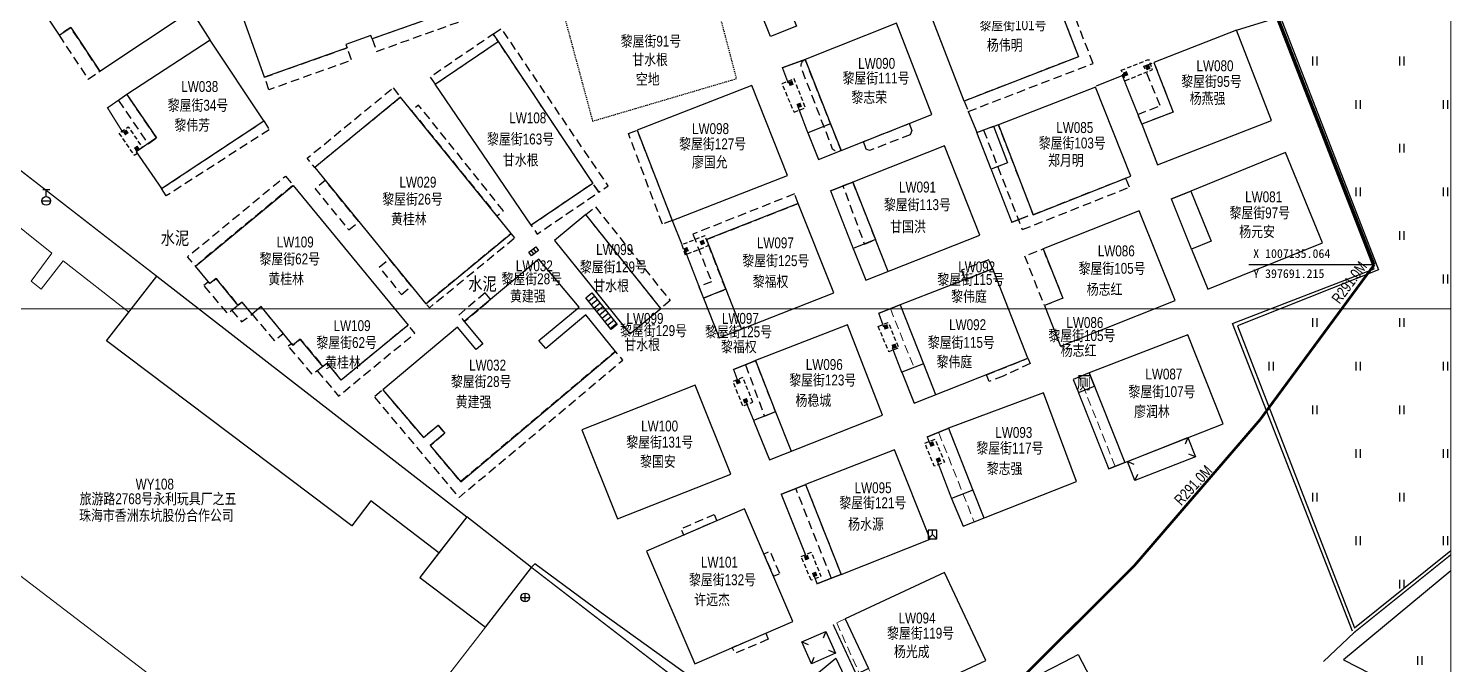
# Model space of a CAD drawing. Extents: x 396500 to 398250, y 1005980 to 1008200.
# Drawn here: x 397536.9 to 397700.1, y 1007089.2 to 1007162.1 of the extents above; entities that cross this region are included whole.
import ezdxf
from ezdxf.enums import TextEntityAlignment as Align

# ---------------------------------------------------------------- set-up
doc = ezdxf.new("R2010")
doc.units = 0
doc.header["$LTSCALE"] = 0.5
for name, pattern in [('DASH', [0.35, 0.25, -0.1]), ('X32', [1.5, 1, -0.5]), ('X5', [3, 2, -1])]:
    doc.linetypes.add(name, pattern=pattern)
doc.layers.get('0').update_dxf_attribs({"linetype": 'CONTINUOUS'})
doc.layers.add('ASSIST', color=7, linetype='CONTINUOUS', plot=False)
for name, color, linetype in [('DLDW', 11, 'CONTINUOUS'), ('DLSS', 4, 'CONTINUOUS'), ('DMTZ', 3, 'CONTINUOUS'), ('GXYZ', 2, 'CONTINUOUS'), ('JMD', 6, 'CONTINUOUS'), ('ZBTZ', 3, 'CONTINUOUS'), ('权属人', 160, 'CONTINUOUS'), ('用地红线', 1, 'CONTINUOUS'), ('编号', 90, 'CONTINUOUS'), ('门牌号', 1, 'CONTINUOUS')]:
    doc.layers.add(name, color=color, linetype=linetype)
doc.layers.add('绘图层', color=6, linetype='CONTINUOUS', lineweight=5)
doc.styles.add('细等线体', font='长等线体_0.TTF', dxfattribs={"width": 0.8})
doc.styles.add('黑体', font='simhei.ttf')
doc.linetypes.add('10422', pattern='A,2,[150,AAA.SHX,S=1,R=0,X=0,Y=1],2,[177,AAA.SHX,S=1,R=0,X=0,Y=0.8],1e-09', length=4)
doc.linetypes.add('1161', pattern='A,0,[149,AAA.SHX,S=0.15,R=0,X=0,Y=0],-1.6', length=1.6)
doc.linetypes.add('443', pattern='A,5,[169,AAA.SHX,S=0.83,R=0,X=0,Y=0],5', length=10)

# ---------------------------------------------------------------- blocks, each defined once
blk = doc.blocks.new('gc133')
for p, q in [((-1, 0), (1, 0)), ((-0.8, 2.6), (0.8, 2.6)), ((0, 1), (0, 2.6))]:
    blk.add_line(p, q)
blk.add_circle((0, 0), 1)
blk = doc.blocks.new('gc043')
for p, q in [((-1, 0), (1, 0)), ((0, -1), (0, 1))]:
    blk.add_line(p, q)
blk.add_circle((0, 0), 1)
blk = doc.blocks.new('gc041')
for p, q in [((-1, 0.5), (1, 0.5)), ((-1, -0.5), (-1, 0.5)), ((-0.33, 0.5), (-0.33, -0.5)), ((0.33, 0.5), (0.33, -0.5)), ((1, 0.5), (1, -0.5)), ((1, -0.5), (-1, -0.5))]:
    blk.add_line(p, q)
blk = doc.blocks.new('gc049')
for p, q in [((-1, 1), (-1, -1)), ((1, 1), (-1, 1)), ((-1, -1), (0, 0)), ((0, 0), (0, 1)), ((0, 0), (1, -1)), ((1, -1), (1, 1)), ((-1, -1), (1, -1))]:
    blk.add_line(p, q)
blk = doc.blocks.new('gc121')
for p, q in [((-0.5, -1), (-0.5, 1)), ((0.5, -1), (0.5, 1))]:
    blk.add_line(p, q)
blk = doc.blocks.new('gc002')
at = {"const_width": 1}
blk.add_lwpolyline([(-0.5, 0), (0.5, 0)], dxfattribs=at)

msp = doc.modelspace()

# ---------------------------------------------------------------- linework, layer by layer
at = {"linetype": 'DASH', "elevation": 4.58, "flags": 128}
msp.add_lwpolyline([(397601.57, 1007151.52), (397618.09, 1007156.4), (397614.78, 1007168.92), (397598.06, 1007164.52)], close=True, dxfattribs=at)
at = {"layer": 'ASSIST', "linetype": 'Continuous', "flags": 128}
msp.add_lwpolyline([(397603.69, 1007127.64), (397600.78, 1007131.26), (397601.49, 1007131.84), (397604.4, 1007128.21)], close=True, dxfattribs=at)
at = {"layer": 'DLDW', "linetype": 'Continuous', "flags": 128}
msp.add_lwpolyline([(397659.13, 1007121.13), (397658.51, 1007122.67), (397656.7, 1007121.89), (397657.29, 1007120.4)], close=True, dxfattribs=at)
at = {"layer": 'DMTZ', "linetype": '10422'}
for points in [[(397688.72, 1007093.04), (397674.94, 1007128.3), (397691.19, 1007134.57), (397680, 1007163.35), (397675.2, 1007167.66), (397658.91, 1007181.3), (397661.52, 1007200)], [(397657.26, 1007090.37), (397657.27, 1007090.37)], [(397648.61, 1007074.18), (397644.52, 1007081.58), (397643.61, 1007083.32), (397655.64, 1007089.53)]]:
    msp.add_lwpolyline(points, dxfattribs=at)
at = {"layer": 'DMTZ', "linetype": '10422', "flags": 128}
msp.add_lwpolyline([(397625.37, 1007078.15), (397612.89, 1007087.74), (397602.57, 1007095.16), (397594.94, 1007100.75), (397594.57, 1007100.36)], dxfattribs=at)
at = {"layer": 'JMD', "linetype": 'Continuous'}
for p, q in [((397600.78, 1007131.26), (397601.49, 1007131.84)), ((397601.09, 1007130.87), (397601.8, 1007131.45)), ((397601.41, 1007130.48), (397602.12, 1007131.06)), ((397601.72, 1007130.09), (397602.43, 1007130.67)), ((397602.03, 1007129.7), (397602.75, 1007130.28)), ((397602.35, 1007129.31), (397603.06, 1007129.89)), ((397602.66, 1007128.92), (397603.37, 1007129.5)), ((397602.97, 1007128.53), (397603.69, 1007129.11)), ((397603.28, 1007128.14), (397604, 1007128.72)), ((397603.6, 1007127.75), (397604.31, 1007128.32)), ((397669.83, 1007115.23), (397669.51, 1007114.49)), ((397669.83, 1007115.23), (397669.63, 1007114.77)), ((397670.7, 1007113.02), (397669.96, 1007113.34)), ((397670.7, 1007113.02), (397670.24, 1007113.22)), ((397662.91, 1007112.51), (397663.65, 1007112.19)), ((397662.91, 1007112.51), (397663.37, 1007112.31)), ((397663.77, 1007110.33), (397664.09, 1007111.06)), ((397663.77, 1007110.33), (397663.97, 1007110.78)), ((397625.56, 1007091.8), (397626.31, 1007091.51)), ((397625.56, 1007091.8), (397626.03, 1007091.62)), ((397628.31, 1007093), (397628.02, 1007092.25)), ((397628.31, 1007093), (397628.13, 1007092.53)), ((397626.69, 1007089.3), (397626.98, 1007090.05)), ((397629.43, 1007090.53), (397628.68, 1007090.82)), ((397629.43, 1007090.53), (397628.96, 1007090.71)), ((397626.69, 1007089.3), (397626.87, 1007089.76))]:
    msp.add_line(p, q, dxfattribs=at)
at = {"layer": 'JMD', "linetype": 'Continuous', "flags": 128}
for points, elevation in [([(397576.28, 1007160.95), (397576.14, 1007161.36), (397573.27, 1007160.31), (397573.41, 1007159.93), (397563.94, 1007156.56), (397558.24, 1007172.52), (397580.03, 1007180.29), (397585.73, 1007164.3)], 1.55), ([(397590.73, 1007160.66), (397601.59, 1007144.39), (397594.52, 1007139.58), (397583.52, 1007155.75)], 5.59), ([(397569.7, 1007146.2), (397582.45, 1007130.58), (397592.24, 1007138.65), (397579.55, 1007154.26)], 1.55), ([(397604.2, 1007125.12), (397600.78, 1007129.3), (397596.19, 1007125.44), (397595.42, 1007126.36), (397600.01, 1007130.21), (397595.39, 1007135.69), (397586.85, 1007128.54), (397588.98, 1007125.99), (397588.2, 1007125.34), (397586.06, 1007127.88), (397577.53, 1007120.73), (397582.17, 1007115.24), (397583.86, 1007116.65), (397584.62, 1007115.74), (397582.94, 1007114.33), (397586.44, 1007110.18)], 1.55), ([(397617.41, 1007111.03), (397613.33, 1007121.23), (397600.33, 1007116.13), (397604.41, 1007105.93)], 1.55), ([(397624.53, 1007094.15), (397619, 1007107.07), (397607.74, 1007102.21), (397613.3, 1007089.3)], 5.38)]:
    msp.add_lwpolyline(points, close=True, dxfattribs=dict(at, elevation=elevation))
at = {"layer": 'JMD', "linetype": 'X5', "flags": 128}
for points, elevation in [([(397580.03, 1007180.29), (397585.73, 1007164.3), (397576.28, 1007160.95), (397576.79, 1007159.52), (397587.4, 1007163.32), (397581.19, 1007180.7)], 1.55), ([(397590.17, 1007161.49), (397602.27, 1007143.37), (397603.35, 1007144.1), (397591.12, 1007162.14)], 1.55), ([(397582.95, 1007156.58), (397583.52, 1007155.75), (397590.74, 1007160.66), (397590.17, 1007161.49)], 5.59), ([(397564.45, 1007155.12), (397563.94, 1007156.56), (397573.41, 1007159.93), (397573.92, 1007158.5)], 1.55), ([(397578.69, 1007155.34), (397579.55, 1007154.26), (397569.7, 1007146.2), (397568.83, 1007147.27)], 1.55), ([(397591.34, 1007141.24), (397581.61, 1007153.37), (397580.81, 1007152.72), (397590.61, 1007140.65)], 1.55), ([(397566.35, 1007145.23), (397567.23, 1007144.16), (397556.01, 1007134.91), (397555.13, 1007135.98)], 5.35), ([(397573.6, 1007139.05), (397574.76, 1007140), (397570.91, 1007144.72), (397569.74, 1007143.77)], 1.55), ([(397602.27, 1007143.37), (397601.59, 1007144.39), (397594.52, 1007139.58), (397595.21, 1007138.57)], 6.16), ([(397592.64, 1007138.15), (397592.24, 1007138.65), (397582.45, 1007130.58), (397582.86, 1007130.13)], 5.67), ([(397579.64, 1007131.65), (397580.8, 1007132.6), (397578.27, 1007135.7), (397577.11, 1007134.75)], 1.55), ([(397556.99, 1007132.71), (397557.48, 1007133.11), (397557.66, 1007132.89), (397558.39, 1007133.48), (397560.92, 1007130.4), (397559.73, 1007129.44)], 6.64), ([(397560.2, 1007129.82), (397561.32, 1007128.52), (397562.51, 1007129.38), (397561.37, 1007130.77)], 6.64), ([(397589.25, 1007131.84), (397586.22, 1007129.29), (397586.85, 1007128.54), (397589.89, 1007131.08)], 5.8), ([(397562.51, 1007129.38), (397565.08, 1007126.35), (397566.09, 1007127.18), (397563.57, 1007130.25)], 1.55), ([(397569.99, 1007122.88), (397572.44, 1007120), (397581.2, 1007127.2), (397580.41, 1007128.13), (397572.75, 1007121.84), (397571.16, 1007123.77)], 6.63), ([(397566.67, 1007125.75), (397567.03, 1007126.04), (397567.2, 1007125.83), (397568.05, 1007126.54), (397570.65, 1007123.38), (397569.44, 1007122.47)], 6.63), ([(397576.55, 1007119.89), (397586.25, 1007108.37), (397605.03, 1007124.12), (397604.2, 1007125.12), (397586.44, 1007110.18), (397582.94, 1007114.33), (397584.62, 1007115.74), (397583.86, 1007116.65), (397582.17, 1007115.24), (397577.53, 1007120.73)], 1.55), ([(397615.51, 1007106.43), (397615.83, 1007105.7), (397612.02, 1007104.06), (397611.71, 1007104.79)], 6.06), ([(397623.04, 1007099.66), (397621.93, 1007102.19), (397621.22, 1007101.88), (397622.31, 1007099.35)], 6.68), ([(397621.72, 1007092.11), (397617.88, 1007090.47), (397617.59, 1007091.15), (397621.42, 1007092.8)], 6.28)]:
    msp.add_lwpolyline(points, close=True, dxfattribs=dict(at, elevation=elevation))
at = {"layer": 'JMD', "linetype": 'Continuous', "flags": 128}
for points in [[(397555.53, 1007164.22), (397549.38, 1007173.45), (397537.59, 1007165.59), (397540.38, 1007161.38), (397541.72, 1007162.26), (397545.06, 1007157.24)], [(397653.31, 1007169.17), (397657.29, 1007158.91), (397644.19, 1007153.83), (397640.2, 1007164.11)], [(397640.49, 1007152.28), (397636.44, 1007162.75), (397625.94, 1007158.59), (397628.86, 1007151.23), (397626.25, 1007150.19), (397627.46, 1007147.12)], [(397679.43, 1007151.59), (397675.4, 1007161.94), (397665.94, 1007158.25), (397668.15, 1007152.57), (397664.56, 1007151.17), (397666.37, 1007146.5)], [(397563.85, 1007151.54), (397557.71, 1007160.81), (397548.16, 1007154.59), (397551.57, 1007149.6), (397549.24, 1007148.01), (397552.13, 1007143.79)], [(397623.92, 1007145.29), (397619.84, 1007155.61), (397606.67, 1007150.48), (397610.7, 1007140.13)], [(397663.29, 1007145.2), (397659.25, 1007155.42), (397648.12, 1007151.1), (397652.11, 1007140.79)], [(397645.97, 1007138.44), (397641.92, 1007148.69), (397631.42, 1007144.53), (397634.02, 1007137.94), (397631.45, 1007136.93), (397632.9, 1007133.27)], [(397685.26, 1007137.58), (397681.03, 1007147.93), (397670.16, 1007143.49), (397672.49, 1007137.77), (397670.24, 1007136.85), (397672.12, 1007132.27)], [(397567.23, 1007144.16), (397580.41, 1007128.13), (397572.75, 1007121.84), (397571.16, 1007123.77), (397570.65, 1007123.38), (397568.05, 1007126.54), (397567.2, 1007125.83), (397563.57, 1007130.25), (397562.51, 1007129.38), (397561.37, 1007130.77), (397560.92, 1007130.4), (397558.39, 1007133.48), (397557.66, 1007132.89), (397556.01, 1007134.91)], [(397629.22, 1007131.82), (397625.16, 1007142.07), (397614.62, 1007137.94), (397616.85, 1007132.24), (397614.29, 1007131.23), (397616.1, 1007126.69)], [(397668.37, 1007130.94), (397664.24, 1007141.23), (397653.23, 1007136.87), (397655.51, 1007131.21), (397653.39, 1007130.37), (397655.24, 1007125.71)], [(397651.49, 1007124.33), (397647.46, 1007134.59), (397636.83, 1007130.46), (397639.51, 1007123.71), (397637.02, 1007122.72), (397638.45, 1007119.2)], [(397545.84, 1007126.33), (397551.58, 1007133.74), (397587.15, 1007106.15), (397583.94, 1007102.02), (397576.15, 1007107.99), (397573.94, 1007105.13)], [(397634.83, 1007117.81), (397630.81, 1007128.18), (397620.26, 1007124.06), (397622.55, 1007118.2), (397620.04, 1007117.21), (397621.84, 1007112.7)], [(397673.89, 1007116.83), (397669.82, 1007127.03), (397658.51, 1007122.67), (397662.6, 1007112.38)], [(397657.07, 1007110.22), (397653.28, 1007120.37), (397642.37, 1007116.3), (397645.18, 1007109.21), (397642.74, 1007108.24), (397644.06, 1007105.08)], [(397640.27, 1007103.59), (397636.21, 1007113.84), (397625.99, 1007109.84), (397630.07, 1007099.55)], [(397594.56, 1007100.35), (397587.15, 1007106.15), (397581.75, 1007099.2), (397589.28, 1007093.48)], [(397646.65, 1007089.67), (397641.92, 1007099.77), (397630.55, 1007094.45), (397633.22, 1007088.74), (397631.81, 1007088.08), (397633.85, 1007083.71)], [(397629.45, 1007083.57), (397625.5, 1007086.66), (397629.48, 1007089.95), (397631.72, 1007085.18)]]:
    msp.add_lwpolyline(points, close=True, dxfattribs=at)
at = {"layer": 'JMD', "linetype": 'X5'}
for points in [[(397644.19, 1007153.83), (397644.65, 1007152.63), (397658.96, 1007158.14), (397654.54, 1007169.64), (397653.31, 1007169.17), (397657.29, 1007158.91)], [(397540.38, 1007161.38), (397543.71, 1007156.34), (397545.06, 1007157.24), (397541.72, 1007162.26)], [(397664.56, 1007151.17), (397664.1, 1007152.27), (397666.65, 1007153.31), (397664.8, 1007157.81), (397665.94, 1007158.25), (397668.15, 1007152.57)], [(397551.57, 1007149.6), (397548.16, 1007154.59), (397547.2, 1007153.89), (397550.59, 1007148.93)], [(397563.85, 1007151.54), (397564.49, 1007150.54), (397552.67, 1007142.94), (397552.13, 1007143.79)], [(397606.67, 1007150.48), (397610.7, 1007140.13), (397609.57, 1007139.71), (397605.68, 1007150.09)], [(397637.88, 1007151.25), (397638.19, 1007150.46), (397638, 1007149.97), (397633.34, 1007148.15), (397632.96, 1007148.31), (397632.62, 1007149.17)], [(397646.41, 1007150.49), (397650.84, 1007139.08), (397663.13, 1007143.94), (397662.72, 1007144.98), (397652.11, 1007140.79), (397648.12, 1007151.1)], [(397625.16, 1007142.07), (397624.72, 1007143.18), (397613.06, 1007138.56), (397615.22, 1007133.1), (397613.77, 1007132.53), (397614.28, 1007131.23), (397616.85, 1007132.24), (397614.62, 1007137.94)], [(397600.78, 1007140.82), (397601.89, 1007141.69), (397610.45, 1007130.94), (397609.4, 1007130.04)], [(397647.46, 1007134.59), (397647.01, 1007135.63), (397643.89, 1007134.42), (397644.32, 1007133.34)], [(397651.49, 1007124.33), (397651.74, 1007123.73), (397648.66, 1007122.29), (397647.06, 1007121.68), (397646.76, 1007122.44)], [(397620.26, 1007124.06), (397619.11, 1007123.58), (397621.28, 1007117.7), (397622.55, 1007118.2)]]:
    msp.add_lwpolyline(points, close=True, dxfattribs=at)
at = {"layer": 'JMD', "linetype": 'Continuous'}
for points in [[(397624.94, 1007162.4), (397621.96, 1007161.23), (397620.8, 1007164.16), (397623.78, 1007165.33)], [(397649.16, 1007146.73), (397647.28, 1007146), (397645.65, 1007150.22), (397647.53, 1007150.94)], [(397609.4, 1007130.04), (397600.78, 1007140.82), (397597.2, 1007137.85), (397605.85, 1007127.12)], [(397670.7, 1007113.02), (397663.77, 1007110.33), (397662.91, 1007112.51), (397669.83, 1007115.23)], [(397625.56, 1007091.8), (397628.31, 1007093), (397629.43, 1007090.53), (397626.69, 1007089.3)]]:
    msp.add_lwpolyline(points, close=True, dxfattribs=at)
at = {"layer": 'JMD', "color": 6, "linetype": '443', "const_width": 0.15, "flags": 128}
for points in [[(397625.94, 1007158.59), (397623.34, 1007157.65), (397624.01, 1007155.86)], [(397662.63, 1007156.89), (397662.31, 1007156.77), (397664.56, 1007151.17)], [(397548.16, 1007154.59), (397545.94, 1007153.05), (397547.69, 1007150.24)], [(397625.16, 1007153.07), (397626.25, 1007150.19)], [(397551.58, 1007133.74), (397531.12, 1007149.63)], [(397647.28, 1007146), (397649.65, 1007139.93), (397651.51, 1007140.65)], [(397631.42, 1007144.53), (397628.87, 1007143.53), (397631.45, 1007136.93)], [(397670.16, 1007143.49), (397667.94, 1007142.6), (397670.24, 1007136.85)], [(397612.24, 1007136.53), (397614.29, 1007131.23)], [(397636.83, 1007130.46), (397634.39, 1007129.49), (397634.95, 1007127.92)], [(397635.92, 1007125.58), (397637.02, 1007122.72)], [(397620.26, 1007124.06), (397617.74, 1007123.05), (397618.25, 1007121.65)], [(397619.19, 1007119.25), (397620.04, 1007117.21)], [(397657.29, 1007120.4), (397660.77, 1007111.65), (397662.6, 1007112.38)], [(397642.37, 1007116.3), (397639.95, 1007115.31), (397640.25, 1007114.57)], [(397641.11, 1007112.52), (397642.74, 1007108.24)], [(397625.99, 1007109.84), (397623.21, 1007108.74), (397626.09, 1007101.54)], [(397688.87, 1007092.86), (397700, 1007101.81)], [(397634.87, 1007069.27), (397615.08, 1007084.53), (397594.56, 1007100.35)], [(397626.98, 1007099.35), (397627.32, 1007098.48), (397630.07, 1007099.55)], [(397629.16, 1007093.8), (397631.81, 1007088.08)]]:
    msp.add_lwpolyline(points, dxfattribs=at)
at = {"layer": 'JMD', "linetype": 'X5', "flags": 128}
msp.add_lwpolyline([(397625.94, 1007158.59, 0.340848), (397625.45, 1007157.73), (397629.06, 1007148.35, 0.275691), (397630.07, 1007148.16)], format="xyb", close=True, dxfattribs=at)
at = {"layer": 'JMD', "linetype": 'X32', "flags": 128}
for points in [[(397662.2, 1007157.35), (397665.34, 1007158.6), (397665.76, 1007157.4), (397662.7, 1007156.16)], [(397624.67, 1007152.54), (397625.98, 1007153.06), (397624.68, 1007156.37), (397623.28, 1007155.81)], [(397549.38, 1007147.8), (397549.01, 1007147.6), (397547.28, 1007150.16), (397548.32, 1007150.87), (397549.94, 1007148.49), (397549.24, 1007148.01)], [(397611.81, 1007137.35), (397612.19, 1007136.2), (397614.88, 1007137.26), (397614.45, 1007138.38)], [(397634.32, 1007127.98), (397635.47, 1007128.45), (397636.66, 1007125.52), (397635.55, 1007125.08)], [(397619.95, 1007119.31), (397618.79, 1007122.13), (397617.64, 1007121.66), (397618.8, 1007118.84)], [(397639.68, 1007114.6), (397640.84, 1007115.07), (397641.92, 1007112.41), (397640.76, 1007111.95)], [(397626.64, 1007098.87), (397625.48, 1007101.61), (397626.63, 1007102.08), (397627.76, 1007099.33)]]:
    msp.add_lwpolyline(points, close=True, dxfattribs=at)
at = {"layer": 'JMD', "linetype": 'Continuous', "flags": 128}
for points in [[(397628.86, 1007151.23), (397630.07, 1007148.16)], [(397635.46, 1007134.28), (397634.02, 1007137.94)], [(397603.69, 1007127.64), (397600.78, 1007131.26)], [(397601.49, 1007131.84), (397604.4, 1007128.21)], [(397616.85, 1007132.24), (397618.63, 1007127.68)], [(397639.51, 1007123.71), (397640.91, 1007120.17)], [(397622.55, 1007118.2), (397624.33, 1007113.68)], [(397645.18, 1007109.21), (397646.44, 1007106.02)]]:
    msp.add_lwpolyline(points, dxfattribs=at)
at = {"layer": 'JMD', "linetype": 'X5', "flags": 128}
for points in [[(397632.74, 1007137.43), (397634.02, 1007137.94), (397631.42, 1007144.53), (397630.28, 1007144.1)], [(397653.23, 1007136.87), (397655.51, 1007131.21), (397653.39, 1007130.37), (397651.14, 1007136.05)], [(397624.88, 1007109.4), (397625.99, 1007109.84), (397630.07, 1007099.55), (397628.95, 1007099.12)]]:
    msp.add_lwpolyline(points, close=True, dxfattribs=at)
at = {"layer": 'JMD', "linetype": 'Continuous', "lineweight": 0}
msp.add_lwpolyline([(397571.9, 1007071.07), (397589.28, 1007093.48), (397581.75, 1007099.2), (397583.94, 1007102.02), (397576.15, 1007107.99), (397573.94, 1007105.13), (397545.84, 1007126.33), (397548.4, 1007129.63), (397540.85, 1007135.5), (397538.34, 1007132.26), (397537.18, 1007133.16), (397539.56, 1007136.4), (397533.52, 1007141.19), (397514.01, 1007116.11), (397557.15, 1007083.17)], dxfattribs=at)
at = {"layer": 'JMD', "linetype": 'X5', "lineweight": 0}
for points in [[(397636.83, 1007130.46), (397635.72, 1007130.03), (397638.42, 1007123.27), (397639.51, 1007123.71)], [(397662.6, 1007112.38), (397661.5, 1007111.94), (397657.4, 1007122.18), (397658.51, 1007122.67)], [(397642.37, 1007116.3), (397641.26, 1007115.8), (397645.33, 1007105.59), (397646.44, 1007106.02), (397645.18, 1007109.21)], [(397630.55, 1007094.45), (397629.56, 1007093.98), (397634.12, 1007083.84), (397635.25, 1007084.37), (397633.22, 1007088.74)]]:
    msp.add_lwpolyline(points, close=True, dxfattribs=at)
at = {"layer": 'ZBTZ', "linetype": 'Continuous', "flags": 128}
for points in [[(397662.01, 1007200), (397659.4, 1007181.5), (397680.42, 1007163.52), (397691.7, 1007134.48), (397675.51, 1007128.06), (397688.94, 1007093.42), (397700, 1007102.29)], [(397700, 1007099.96), (397687.68, 1007089.74), (397700, 1007083.44)]]:
    msp.add_lwpolyline(points, dxfattribs=at)
at = {"layer": 'ZBTZ', "linetype": '1161', "flags": 128}
for points in [[(397555.53, 1007164.22), (397557.69, 1007160.85)], [(397675.4, 1007161.94), (397679.99, 1007163.35)], [(397659.35, 1007155.56), (397662.31, 1007156.77)], [(397644.65, 1007152.63), (397645.64, 1007150.24)], [(397610.7, 1007140.13), (397611.81, 1007137.37)], [(397685.41, 1007089.58), (397688.9, 1007092.88)], [(397655.64, 1007089.53), (397657.26, 1007090.37), (397662.78, 1007079.73), (397651.63, 1007073.69), (397649.61, 1007072.35), (397648.61, 1007074.18)]]:
    msp.add_lwpolyline(points, dxfattribs=at)
at = {"layer": '用地红线', "linetype": 'Continuous', "const_width": 0.3, "flags": 128}
msp.add_lwpolyline([(396896.97, 1006409.31, -0.090189), (397228.69, 1007024.03), (397387.8, 1007222.91), (397401.3, 1007212.11), (397426.33, 1007243.38), (397412.82, 1007254.19), (397549.49, 1007427.16), (397597.06, 1007408.49), (397590.11, 1007392.96), (397593.63, 1007391.18), (397580.3, 1007365.5), (397677.78, 1007288.14), (397658.98, 1007180.18), (397680.1, 1007163.58), (397691.21, 1007135.06, -0.057003), (397648.05, 1007084.95), (397357.5, 1006816.5, 0.141668), (397271.32, 1006673.86), (397185.66, 1006354.4)], format="xyb", dxfattribs=at)
at = {"layer": '用地红线', "linetype": 'Continuous', "flags": 128}
msp.add_lwpolyline([(397691.21, 1007135.06), (397687.2, 1007135.04), (397676.83, 1007135.04)], dxfattribs=at)
at = {"layer": '绘图层', "linetype": 'Continuous', "flags": 128}
for points in [[(397300, 1007530), (397300, 1007130), (397700, 1007130), (397700, 1007530)], [(397300, 1007130), (397300, 1006730), (397700, 1006730), (397700, 1007130)]]:
    msp.add_lwpolyline(points, close=True, dxfattribs=at)

# ---------------------------------------------------------------- block references
at = {"layer": 'GXYZ', "linetype": 'Continuous', "xscale": 0.5, "yscale": 0.5, "zscale": 0.5, "rotation": 0.003033746810568585}
for name, p in [('gc133', (397538.91, 1007142.37)), ('gc043', (397593.85, 1007096.91))]:
    msp.add_blockref(name, p, dxfattribs=at)
at = {"layer": 'GXYZ', "xscale": 0.4999999999709762, "yscale": 0.4999999999919029, "zscale": 0.5000000000000002, "rotation": 217.5317893205796}
msp.add_blockref('gc041', (397594.81, 1007136.59, 4.42), dxfattribs=at)
at = {"layer": 'GXYZ', "linetype": 'Continuous', "xscale": 0.4999999999943029, "yscale": 0.4999999999919029}
msp.add_blockref('gc049', (397640.54, 1007104.14, 5.79), dxfattribs=at)
at = {"layer": 'JMD', "linetype": 'Continuous', "yscale": 0.5, "zscale": 0.5}
for p, xscale, rotation in [((397662.69, 1007156.94), 0.5000000000000001, 292.0228499319319), ((397665.25, 1007157.67), 0.5, 292.0228499319319), ((397624.32, 1007155.86), 0.5, 289.7189462151762), ((397625.26, 1007153.33), 0.5, 289.7189462151762), ((397548.03, 1007150.23), 0.5, 303.1835492522337), ((397549.3, 1007148.38), 0.5, 303.1835492522337), ((397612.29, 1007136.77), 0.5000000000000001, 291.5838541841705), ((397614.15, 1007137.61), 0.5, 291.5838541841705), ((397635.21, 1007127.93), 0.5, 289.501387988148), ((397636.16, 1007125.71), 0.5000000000000001, 289.501387988148), ((397618.25, 1007121.65), 0.5, 289.6974132596636), ((397619.11, 1007119.46), 0.5, 289.6974132596636), ((397640.47, 1007114.49), 0.5, 291.7996010999713), ((397641.23, 1007112.67), 0.4999999999999998, 291.7996010999713), ((397626.11, 1007101.47), 0.5, 290.25831608881), ((397627.04, 1007099.55), 0.5, 290.25831608881)]:
    msp.add_blockref('gc002', p, dxfattribs=dict(at, xscale=xscale, rotation=rotation))
at = {"layer": 'ZBTZ', "linetype": 'Continuous', "xscale": 0.5, "yscale": 0.5}
for p in [(397684.4, 1007158.42), (397694.4, 1007158.42), (397689.4, 1007153.42), (397699.4, 1007153.42), (397694.4, 1007148.42), (397689.4, 1007143.42), (397699.4, 1007143.42), (397694.4, 1007138.42), (397699.4, 1007133.42), (397684.4, 1007128.42), (397694.4, 1007128.42), (397679.4, 1007123.42), (397689.4, 1007123.42), (397699.4, 1007123.42), (397684.4, 1007118.42), (397694.4, 1007118.42), (397689.4, 1007113.42), (397699.4, 1007113.42), (397684.4, 1007108.42), (397694.4, 1007108.42), (397689.4, 1007103.42), (397699.4, 1007103.42), (397694.4, 1007098.42), (397696.46, 1007089.67)]:
    msp.add_blockref('gc121', p, dxfattribs=at)

# ---------------------------------------------------------------- texts
at = {"layer": 'DLDW', "linetype": 'Continuous', "style": '细等线体', "width": 0.8}
msp.add_text('厕', height=1.5, dxfattribs=at).set_placement((397657.91, 1007121.52), align=Align.MIDDLE)
at = {"layer": 'DLSS', "linetype": 'Continuous', "style": '细等线体', "width": 0.8}
for p in [(397553.67, 1007138.14), (397588.94, 1007132.89)]:
    msp.add_text('水泥', height=1.5, dxfattribs=at).set_placement(p, align=Align.MIDDLE)
at = {"layer": '权属人', "linetype": 'Continuous', "char_height": 1.25, "attachment_point": 1, "style": '细等线体'}
for s, width, insert, own_width in [('杨伟明', 1.5156, (397646.79, 1007160.86), 5.2587), ('甘水根', 1.5156, (397606.11, 1007159.21), 4.9257), ('黎志荣', 1.5156, (397631.25, 1007154.88), 5.2342), ('杨燕强', 1.5156, (397670.05, 1007154.76), 5.574), ('黎伟芳', 1.5156, (397553.61, 1007151.69), 4.9863), ('甘水根', 1.5156, (397591.28, 1007147.7), 4.5831), ('廖国允', 1.5156, (397612.96, 1007147.46), 5.8381), ('郑月明', 1.5156, (397653.8, 1007147.66), 4.8218), ('黄桂林', 1.5156, (397578.45, 1007140.94), 5.4506), ('甘国洪', 1.5156, (397635.7, 1007140.06), 6.3828), ('杨元安', 1.5156, (397675.73, 1007139.48), 4.5083), ('黄桂林', 1.5156, (397564.38, 1007134.08), 4.8833), ('甘水根', 1.5156, (397601.65, 1007133.28), 4.6173), ('黎福权', 1.5156, (397619.93, 1007133.76), 4.5051), ('杨志红', 1.5156, (397658.24, 1007132.87), 4.8804), ('黄建强', 1.5156, (397592.09, 1007132.1), 5.0279), ('黎伟庭', 1.5156, (397642.69, 1007132.06), 6.697), ('甘水根', 1.5156, (397605.21, 1007126.52), 4.6173), ('黎福权', 1.5156, (397616.29, 1007126.29), 4.5051), ('杨志红', 1.5156, (397655.25, 1007125.86), 4.8804), ('黄桂林', 1.5156, (397570.9, 1007124.48), 4.8833), ('黎伟庭', 1.5156, (397641.01, 1007124.56), 6.697), ('黄建强', 1.5156, (397585.87, 1007119.96), 5.0279), ('杨稳城', 1.5156, (397624.84, 1007120.13), 5.0274), ('廖润林', 1.5156, (397663.67, 1007118.85), 5.4016), ('黎国安', 1.5156, (397607.01, 1007113.12), 4.743), ('黎志强', 1.5156, (397646.77, 1007112.32), 5.2996), ('珠海市香洲东坑股份合作公司', 2.4705, (397542.68, 1007106.95), 18.6385), ('杨水源', 1.5156, (397630.88, 1007105.94), 5.0715), ('许远杰', 1.5156, (397613.23, 1007097.29), 5.5437), ('杨光成', 1.5156, (397636.13, 1007091.33), 4.958)]:
    msp.add_mtext_dynamic_manual_height_columns(s, width=width, gutter_width=1, heights=[0], dxfattribs=dict(at, insert=insert)).dxf.set("width", own_width)
at = {"layer": '用地红线', "linetype": 'Continuous', "style": '黑体'}
msp.add_text('X 1007135.064', height=1, dxfattribs=at).set_placement((397677.33, 1007135.54), align=Align.BOTTOM_LEFT)
msp.add_text('Y 397691.215', height=1, dxfattribs=at).set_placement((397677.33, 1007134.54), align=Align.TOP_LEFT)
at = {"layer": '编号', "linetype": 'Continuous', "char_height": 1.25, "attachment_point": 1, "style": '细等线体'}
for s, insert in [('LW090', (397632.03, 1007158.77)), ('LW080', (397670.83, 1007158.5)), ('LW038', (397554.4, 1007156.12)), ('LW108', (397592.02, 1007152.52)), ('LW098', (397612.98, 1007151.29)), ('LW085', (397654.75, 1007151.41)), ('LW029', (397579.42, 1007145.15)), ('LW091', (397636.72, 1007144.59)), ('LW081', (397676.41, 1007143.47)), ('LW109', (397565.35, 1007138.29)), ('LW099', (397601.98, 1007137.42)), ('LW097', (397620.41, 1007138.19)), ('LW086', (397659.51, 1007137.27)), ('LW032', (397592.77, 1007135.56)), ('LW092', (397643.5, 1007135.43)), ('LW099', (397605.46, 1007129.53)), ('LW097', (397616.4, 1007129.53)), ('LW109', (397571.87, 1007128.7)), ('LW092', (397642.46, 1007128.81)), ('LW086', (397655.91, 1007129.05)), ('LW096', (397626.02, 1007124.24)), ('LW032', (397587.41, 1007124.17)), ('LW087', (397664.97, 1007123.15)), ('LW100', (397607.14, 1007117.19)), ('LW093', (397647.76, 1007116.45)), ('WY108', (397549.17, 1007110.53)), ('LW095', (397631.62, 1007110.11)), ('LW101', (397614, 1007101.58)), ('LW094', (397636.66, 1007095.17))]:
    msp.add_mtext_dynamic_manual_height_columns(s, width=0.9323, gutter_width=1, heights=[0], dxfattribs=dict(at, insert=insert))
at = {"layer": '门牌号', "linetype": 'Continuous', "char_height": 1.25, "attachment_point": 1, "style": '细等线体'}
for s, width, heights, insert, own_width in [('黎屋街101号', 4.8774, [0], (397645.93, 1007163.2), 8.4095), ('黎屋街91号', 4.8774, [0], (397604.79, 1007161.32), 7.2507), ('空地', 4.8774, [0], (397606.53, 1007156.96), 7.2507), ('黎屋街111号', 4.8774, [0], (397630.23, 1007157.09), 7.9991), ('黎屋街95号', 4.8774, [0], (397669.07, 1007156.7), 8.3772), ('黎屋街34号', 4.8774, [0], (397552.84, 1007153.97), 7.5623), ('黎屋街163号', 4.8774, [0], (397589.46, 1007150.1), 8.0967), ('黎屋街127号', 4.8774, [0], (397611.49, 1007149.54), 9.3939), ('黎屋街103号', 4.8774, [0], (397652.73, 1007149.64), 7.7605), ('黎屋街26号', 4.8774, [0], (397577.44, 1007143.21), 7.1633), ('黎屋街113号', 4.8774, [0], (397634.97, 1007142.57), 8.4488), ('黎屋街97号', 4.8774, [0], (397674.61, 1007141.64), 8.7765), ('黎屋街62号', 4.8774, [0], (397563.37, 1007136.35), 7.1633), ('黎屋街129号', 4.8774, [0], (397600.11, 1007135.44), 8.0843), ('黎屋街125号', 4.8774, [0], (397618.74, 1007136.15), 7.5615), ('黎屋街28号', 4.8774, [0], (397591.12, 1007134.07), 8.7246), ('黎屋街115号', 4.8774, [0], (397641.1, 1007133.99), 8.4544), ('黎屋街105号', 4.8774, [0], (397657.3, 1007135.27), 8.3306), ('黎屋街129号', 4.8774, [0], (397604.71, 1007128.13), 8.0843), ('黎屋街125号', 4.8774, [0], (397614.46, 1007127.99), 7.5615), ('黎屋街105号', 4.8774, [0], (397653.84, 1007127.56), 8.3306), ('黎屋街62号', 4.8774, [0], (397569.89, 1007126.76), 7.1633), ('黎屋街115号', 4.8774, [0], (397640.01, 1007126.78), 8.4544), ('黎屋街123号', 4.8774, [0], (397624.12, 1007122.46), 7.9151), ('黎屋街28号', 4.8774, [0], (397585.32, 1007122.29), 8.7246), ('黎屋街107号', 4.8774, [0], (397663.02, 1007121.13), 8.0973), ('黎屋街131号', 4.8774, [0], (397605.43, 1007115.34), 7.8432), ('黎屋街117号', 4.8774, [0], (397645.58, 1007114.66), 8.1781), ('\\pt1.8;旅游路2768号永利玩具厂之五', 9.8721, [0.632], (397542.74, 1007108.85), 19.7011), ('黎屋街121号', 4.8774, [0], (397629.86, 1007108.39), 7.8431), ('黎屋街132号', 4.8774, [0], (397612.62, 1007099.56), 7.6697), ('黎屋街119号', 4.8774, [0], (397635.34, 1007093.43), 7.8456)]:
    msp.add_mtext_dynamic_manual_height_columns(s, width=width, gutter_width=1, heights=heights, dxfattribs=dict(at, insert=insert)).dxf.set("width", own_width)
for insert, rotation in [((397686.23, 1007131.22, 24), 53.4516), ((397668.15, 1007108.21, 24), 47.2632)]:
    msp.add_mtext_dynamic_manual_height_columns('\\pt1.8;R291.0M', width=9.8721, gutter_width=1, heights=[0.632], dxfattribs=dict(at, insert=insert, rotation=rotation)).dxf.set("width", 11.8372)

doc.saveas('drawing.dxf')
